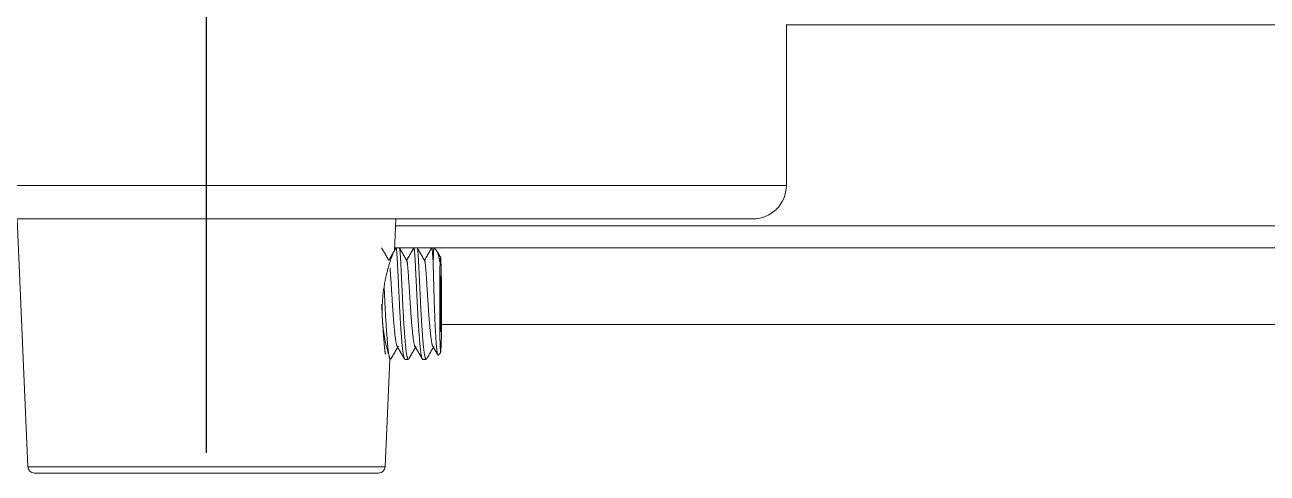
# Model space of a CAD drawing. Header units: millimetres. Extents: x 2433 to 4809, y -10272 to -6912.
# Drawn here: x 3176.6 to 3232.3, y -7208 to -7187.9 of the extents above; entities that cross this region are included whole.
import ezdxf

# ---------------------------------------------------------------- set-up
doc = ezdxf.new("R2010")
doc.units = ezdxf.units.MM
doc.linetypes.add('CENTERX2', pattern=[101.6, 63.5, -12.7, 12.7, -12.7])
doc.layers.add('CENTER', color=1, linetype='CENTERX2')

msp = doc.modelspace()

# ---------------------------------------------------------------- linework, layer by layer
at = {"linetype": 'Continuous', "lineweight": 18, "extrusion": (-1.22465e-16, -1, 0)}
for p, q in [((3428.076, -7187.942), (3210.781, -7187.942)), ((3210.787, -7195.142), (3210.787, -7187.942)), ((3184.787, -7196.642), (3160.287, -7196.642)), ((3176.304, -7196.642), (3176.775, -7207.754)), ((3184.787, -7196.642), (3209.287, -7196.642)), ((3193.21, -7198.069), (3193.271, -7196.642)), ((3193.282, -7197.942), (3193.214, -7197.942)), ((3193.286, -7197.942), (3193.435, -7197.942)), ((3194.08, -7197.942), (3193.434, -7197.942)), ((3194.086, -7197.942), (3194.235, -7197.942)), ((3194.885, -7197.942), (3194.232, -7197.942)), ((3194.886, -7197.942), (3194.986, -7197.942)), ((3427.92, -7197.942), (3194.984, -7197.942)), ((3195.101, -7198.056), (3194.987, -7197.942)), ((3195.272, -7199.192), (3195.258, -7200.442)), ((3195.299, -7199.192), (3195.272, -7199.192)), ((3195.313, -7200.442), (3195.299, -7199.192)), ((3195.258, -7200.442), (3195.313, -7200.442)), ((3195.258, -7200.442), (3195.272, -7201.692)), ((3195.299, -7201.692), (3195.313, -7200.442)), ((3195.272, -7201.692), (3195.299, -7201.692)), ((3192.8, -7207.754), (3193.004, -7202.942)), ((3193.686, -7202.942), (3193.835, -7202.942)), ((3194.486, -7202.942), (3194.635, -7202.942)), ((3195.181, -7202.746), (3195.286, -7202.641)), ((3177.075, -7208.042), (3184.641, -7208.042)), ((3192.5, -7208.042), (3184.641, -7208.042))]:
    msp.add_line(p, q, dxfattribs=at)
at = {"linetype": 'Continuous', "lineweight": 13, "extrusion": (-1.22465e-16, -1, 0)}
for p, q in [((3184.787, -7195.142), (3158.787, -7195.142)), ((3184.787, -7195.142), (3210.787, -7195.142)), ((3427.92, -7196.959), (3193.252, -7196.959)), ((3195.102, -7198.058), (3194.986, -7197.942)), ((3438.313, -7201.38), (3195.317, -7201.38)), ((3195.286, -7202.642), (3195.176, -7202.751)), ((3184.635, -7207.754), (3176.775, -7207.754)), ((3184.635, -7207.754), (3192.8, -7207.754))]:
    msp.add_line(p, q, dxfattribs=at)
at = {"linetype": 'Continuous', "lineweight": 18}
for centre, radius, start, end in [((3209.287, -7195.142), 1.5, 270, 0), ((3177.075, -7207.742), 0.3, 182.4263, 270), ((3192.5, -7207.742), 0.3, 270, 357.5737)]:
    msp.add_arc(centre, radius, start, end, dxfattribs=at)
for centre, major_axis, start_param, end_param in [((3194.986, -7200.442), (0, 2.5), 0, 0.785398), ((3195.286, -7200.442), (0, 2.2), 0.60484, 3.141593), ((3195.286, -7200.442), (0, 2.2), 3.141593, 4.500582)]:
    msp.add_ellipse(centre, major_axis=major_axis, ratio=0.018987, start_param=start_param, end_param=end_param, dxfattribs=at)
for points in [[(3192.968, -7198.512), (3192.804, -7198.229), (3192.64, -7197.946)], [(3193.282, -7197.944), (3193.122, -7198.221), (3192.96, -7198.499)], [(3193.767, -7198.511), (3193.603, -7198.228), (3193.44, -7197.946)], [(3194.081, -7197.946), (3193.921, -7198.222), (3193.76, -7198.499)], [(3194.566, -7198.509), (3194.402, -7198.226), (3194.238, -7197.944)], [(3194.882, -7197.945), (3194.721, -7198.222), (3194.56, -7198.499)], [(3195.283, -7198.367), (3195.207, -7198.236), (3195.131, -7198.104)], [(3193.057, -7202.921), (3193.209, -7202.66), (3193.36, -7202.398)], [(3193.338, -7202.361), (3193.503, -7202.643), (3193.667, -7202.926)], [(3193.854, -7202.926), (3194.007, -7202.662), (3194.16, -7202.398)], [(3194.136, -7202.357), (3194.3, -7202.638), (3194.464, -7202.921)], [(3194.655, -7202.925), (3194.807, -7202.662), (3194.96, -7202.398)], [(3194.937, -7202.358), (3195.041, -7202.537), (3195.145, -7202.716)]]:
    msp.add_open_spline(points, degree=2, dxfattribs=at)
for points, knots in [([(3193.05, -7198.465), (3193.065, -7198.422), (3193.092, -7198.343), (3193.116, -7198.278), (3193.139, -7198.22), (3193.149, -7198.194), (3193.163, -7198.16), (3193.167, -7198.15), (3193.175, -7198.131), (3193.179, -7198.122), (3193.195, -7198.085), (3193.204, -7198.07), (3193.208, -7198.067)], [0, 0, 0, 0, 0.169634, 0.339268, 0.339268, 0.508902, 0.508902, 0.593719, 0.593719, 0.678536, 0.678536, 1, 1, 1, 1]), ([(3195.262, -7198.632), (3195.247, -7198.553), (3195.233, -7198.481), (3195.212, -7198.385), (3195.205, -7198.355), (3195.192, -7198.298), (3195.185, -7198.271), (3195.164, -7198.198), (3195.151, -7198.158), (3195.133, -7198.111), (3195.126, -7198.097), (3195.117, -7198.08), (3195.114, -7198.075), (3195.108, -7198.066), (3195.105, -7198.062), (3195.102, -7198.058)], [0, 0, 0, 0, 0.25, 0.25, 0.375, 0.375, 0.5, 0.5, 0.75, 0.75, 0.875, 0.875, 0.9375, 0.9375, 1, 1, 1, 1]), ([(3192.994, -7202.831), (3192.994, -7202.83), (3192.991, -7202.824), (3192.989, -7202.817), (3192.98, -7202.796), (3192.974, -7202.778), (3192.96, -7202.736), (3192.952, -7202.711), (3192.939, -7202.668), (3192.934, -7202.653), (3192.925, -7202.621), (3192.92, -7202.604), (3192.904, -7202.551), (3192.883, -7202.474), (3192.861, -7202.384), (3192.838, -7202.288), (3192.826, -7202.237), (3192.809, -7202.156), (3192.803, -7202.128), (3192.791, -7202.07), (3192.774, -7201.983), (3192.747, -7201.828), (3192.728, -7201.694), (3192.715, -7201.59), (3192.71, -7201.555), (3192.704, -7201.501), (3192.702, -7201.483), (3192.698, -7201.446), (3192.697, -7201.428), (3192.688, -7201.336), (3192.682, -7201.261), (3192.672, -7201.108), (3192.668, -7201.031), (3192.664, -7200.874), (3192.663, -7200.794), (3192.664, -7200.693), (3192.664, -7200.672), (3192.665, -7200.632), (3192.666, -7200.571), (3192.668, -7200.51), (3192.673, -7200.389), (3192.678, -7200.309), (3192.691, -7200.149), (3192.698, -7200.069), (3192.712, -7199.951), (3192.717, -7199.911), (3192.727, -7199.833), (3192.743, -7199.717), (3192.761, -7199.605), (3192.788, -7199.46), (3192.802, -7199.388), (3192.824, -7199.284), (3192.831, -7199.249), (3192.847, -7199.182), (3192.87, -7199.083), (3192.909, -7198.927), (3192.941, -7198.813), (3192.965, -7198.731), (3192.973, -7198.705), (3192.989, -7198.652), (3192.997, -7198.627), (3193.02, -7198.554), (3193.035, -7198.508), (3193.05, -7198.465)], [0, 0, 0, 0, 0.003315, 0.023656, 0.023656, 0.064337, 0.064337, 0.105018, 0.105018, 0.125358, 0.125358, 0.145699, 0.145699, 0.18638, 0.227061, 0.227061, 0.267742, 0.267742, 0.288082, 0.288082, 0.308423, 0.349104, 0.389785, 0.389785, 0.410125, 0.410125, 0.420296, 0.420296, 0.430466, 0.430466, 0.471147, 0.471147, 0.511828, 0.511828, 0.552509, 0.552509, 0.562679, 0.562679, 0.572849, 0.59319, 0.59319, 0.633871, 0.633871, 0.674552, 0.674552, 0.694892, 0.694892, 0.715233, 0.755914, 0.755914, 0.796595, 0.796595, 0.816935, 0.816935, 0.837276, 0.877957, 0.918638, 0.918638, 0.938978, 0.938978, 0.959319, 0.959319, 1, 1, 1, 1]), ([(3195.306, -7198.821), (3195.304, -7198.755), (3195.303, -7198.696), (3195.299, -7198.591), (3195.298, -7198.546), (3195.295, -7198.498), (3195.295, -7198.489), (3195.294, -7198.471), (3195.293, -7198.447), (3195.29, -7198.413), (3195.288, -7198.394), (3195.286, -7198.379), (3195.285, -7198.374), (3195.284, -7198.368), (3195.283, -7198.367), (3195.282, -7198.365), (3195.282, -7198.365), (3195.28, -7198.365), (3195.28, -7198.367), (3195.277, -7198.378), (3195.275, -7198.393), (3195.272, -7198.426), (3195.271, -7198.438), (3195.269, -7198.468), (3195.268, -7198.484), (3195.265, -7198.539), (3195.264, -7198.582), (3195.262, -7198.632)], [0, 0, 0, 0, 0.125, 0.125, 0.25, 0.25, 0.28125, 0.28125, 0.3125, 0.375, 0.4375, 0.4375, 0.5, 0.5, 0.53125, 0.53125, 0.5625, 0.5625, 0.625, 0.625, 0.75, 0.75, 0.8125, 0.8125, 0.875, 0.875, 1, 1, 1, 1]), ([(3194.952, -7198.674), (3194.954, -7198.761), (3194.956, -7198.852), (3194.96, -7198.998), (3194.962, -7199.047), (3194.964, -7199.123), (3194.964, -7199.149), (3194.966, -7199.201), (3194.966, -7199.227), (3194.97, -7199.36), (3194.973, -7199.469), (3194.98, -7199.692), (3194.983, -7199.806), (3194.987, -7199.952), (3194.988, -7199.981), (3194.99, -7200.04), (3194.991, -7200.07), (3194.994, -7200.158), (3194.996, -7200.217), (3195.001, -7200.394), (3195.005, -7200.511), (3195.011, -7200.687), (3195.013, -7200.745), (3195.016, -7200.833), (3195.017, -7200.862), (3195.02, -7200.92), (3195.021, -7200.949), (3195.027, -7201.092), (3195.031, -7201.204), (3195.041, -7201.42), (3195.046, -7201.525), (3195.057, -7201.728), (3195.062, -7201.823), (3195.07, -7201.958), (3195.073, -7202.002), (3195.078, -7202.086), (3195.081, -7202.127), (3195.085, -7202.186), (3195.086, -7202.205), (3195.089, -7202.243), (3195.091, -7202.261), (3195.095, -7202.315), (3195.098, -7202.349), (3195.107, -7202.444), (3195.113, -7202.5), (3195.122, -7202.573), (3195.125, -7202.595), (3195.13, -7202.625), (3195.132, -7202.635), (3195.135, -7202.652), (3195.136, -7202.661), (3195.144, -7202.7), (3195.151, -7202.723), (3195.163, -7202.75), (3195.169, -7202.755), (3195.176, -7202.751)], [0, 0, 0, 0, 0.0625, 0.0625, 0.09375, 0.09375, 0.109375, 0.109375, 0.125, 0.125, 0.1875, 0.1875, 0.25, 0.25, 0.265625, 0.265625, 0.28125, 0.28125, 0.3125, 0.3125, 0.375, 0.375, 0.40625, 0.40625, 0.421875, 0.421875, 0.4375, 0.4375, 0.5, 0.5, 0.5625, 0.5625, 0.625, 0.625, 0.65625, 0.65625, 0.6875, 0.6875, 0.703125, 0.703125, 0.71875, 0.71875, 0.75, 0.75, 0.8125, 0.8125, 0.84375, 0.84375, 0.859375, 0.859375, 0.875, 0.875, 0.9375, 0.9375, 1, 1, 1, 1]), ([(3195.326, -7200.904), (3195.327, -7200.8), (3195.327, -7200.696), (3195.327, -7200.54), (3195.327, -7200.488), (3195.326, -7200.385), (3195.326, -7200.333), (3195.326, -7200.23), (3195.326, -7200.179), (3195.325, -7200.078), (3195.325, -7200.028), (3195.324, -7199.88), (3195.323, -7199.785), (3195.322, -7199.647), (3195.321, -7199.601), (3195.321, -7199.534), (3195.32, -7199.512), (3195.32, -7199.469), (3195.319, -7199.448), (3195.318, -7199.342), (3195.317, -7199.263), (3195.315, -7199.153), (3195.314, -7199.117), (3195.313, -7199.066), (3195.312, -7199.05), (3195.312, -7199.017), (3195.311, -7199.001), (3195.309, -7198.923), (3195.308, -7198.868), (3195.306, -7198.821)], [0, 0, 0, 0, 0.125, 0.125, 0.1875, 0.1875, 0.25, 0.25, 0.3125, 0.3125, 0.375, 0.375, 0.5, 0.5, 0.5625, 0.5625, 0.59375, 0.59375, 0.625, 0.625, 0.75, 0.75, 0.8125, 0.8125, 0.84375, 0.84375, 0.875, 0.875, 1, 1, 1, 1])]:
    msp.add_open_spline(points, degree=3, knots=knots, dxfattribs=at)
for points, weights, knots in [([(3193.286, -7197.942), (3193.316, -7197.942), (3193.352, -7198.674), (3193.388, -7199.406), (3193.438, -7200.442), (3193.488, -7201.477), (3193.552, -7202.209), (3193.616, -7202.942), (3193.686, -7202.942)], [1, 0.923879532511, 1, 0.923879532511, 1, 0.923879532511, 1, 0.923879532511, 1], [0, 0, 0, 0.25, 0.25, 0.5, 0.5, 0.75, 0.75, 1, 1, 1]), ([(3193.835, -7202.942), (3193.767, -7202.942), (3193.704, -7202.233), (3193.64, -7201.51), (3193.589, -7200.475), (3193.539, -7199.439), (3193.503, -7198.697), (3193.467, -7197.955), (3193.436, -7197.942), (3193.436, -7197.942), (3193.435, -7197.942)], [0.997418642263, 0.925192870961, 1, 0.923879532511, 1, 0.923879532511, 1, 0.923879532511, 1, 0.99868666155, 0.997418642262], [0, 0, 0, 0.245687, 0.245687, 0.495687, 0.495687, 0.745687, 0.745687, 0.995687, 0.995687, 1, 1, 1]), ([(3194.086, -7197.942), (3194.116, -7197.942), (3194.152, -7198.674), (3194.188, -7199.406), (3194.238, -7200.442), (3194.288, -7201.477), (3194.352, -7202.209), (3194.416, -7202.942), (3194.486, -7202.942)], [1, 0.923879532511, 1, 0.923879532511, 1, 0.923879532511, 1, 0.923879532511, 1], [0, 0, 0, 0.25, 0.25, 0.5, 0.5, 0.75, 0.75, 1, 1, 1]), ([(3194.635, -7202.942), (3194.566, -7202.942), (3194.504, -7202.233), (3194.439, -7201.51), (3194.389, -7200.475), (3194.339, -7199.439), (3194.303, -7198.697), (3194.266, -7197.955), (3194.236, -7197.942), (3194.236, -7197.942), (3194.235, -7197.942)], [0.997418642263, 0.925192870961, 1, 0.923879532511, 1, 0.923879532511, 1, 0.923879532511, 1, 0.99868666155, 0.997418642262], [0, 0, 0, 0.245687, 0.245687, 0.495687, 0.495687, 0.745687, 0.745687, 0.995687, 0.995687, 1, 1, 1]), ([(3193.755, -7198.508), (3193.758, -7198.504), (3193.761, -7198.504), (3193.796, -7198.511), (3193.835, -7199.084), (3193.874, -7199.656), (3193.924, -7200.458), (3193.975, -7201.26), (3194.035, -7201.823), (3194.096, -7202.385), (3194.162, -7202.379), (3194.169, -7202.378), (3194.176, -7202.369)], [0.987296183786, 0.993005361021, 1, 0.923879532511, 1, 0.923879532511, 1, 0.923879532511, 1, 0.923879532511, 1, 0.990914202175, 0.98399738005], [0, 0, 0, 0.02182, 0.02182, 0.259279, 0.259279, 0.496738, 0.496738, 0.734197, 0.734197, 0.971657, 0.971657, 1, 1, 1]), ([(3194.552, -7198.513), (3194.556, -7198.504), (3194.561, -7198.504), (3194.596, -7198.511), (3194.635, -7199.084), (3194.674, -7199.656), (3194.724, -7200.458), (3194.774, -7201.26), (3194.835, -7201.823), (3194.896, -7202.385), (3194.961, -7202.379), (3194.973, -7202.377), (3194.984, -7202.357)], [0.982081453093, 0.989627259985, 1, 0.923879532511, 1, 0.923879532511, 1, 0.923879532511, 1, 0.923879532511, 1, 0.986014057602, 0.977167510461], [0, 0, 0, 0.031543, 0.031543, 0.263025, 0.263025, 0.494506, 0.494506, 0.725988, 0.725988, 0.957469, 0.957469, 1, 1, 1]), ([(3193.017, -7198.851), (3193.026, -7198.954), (3193.035, -7199.084), (3193.074, -7199.656), (3193.125, -7200.458), (3193.175, -7201.26), (3193.236, -7201.823), (3193.296, -7202.385), (3193.362, -7202.379), (3193.373, -7202.377), (3193.385, -7202.355)], [0.97220529031, 0.981706107471, 1, 0.923879532511, 1, 0.923879532511, 1, 0.923879532511, 1, 0.98553841189, 0.976571733035], [0, 0, 0, 0.07006, 0.07006, 0.361579, 0.361579, 0.653098, 0.653098, 0.944616, 0.944616, 1, 1, 1]), ([(3193.035, -7202.942), (3192.967, -7202.942), (3192.904, -7202.233), (3192.84, -7201.51), (3192.79, -7200.475), (3192.769, -7200.052), (3192.75, -7199.651)], [0.997418642261, 0.925192870962, 1, 0.923879532511, 1, 0.967463012399, 0.962741291758], [0, 0, 0, 0.407747, 0.407747, 0.822652, 0.822652, 1, 1, 1]), ([(3192.641, -7200.483), (3192.69, -7201.494), (3192.752, -7202.209), (3192.78, -7202.522), (3192.81, -7202.708)], [0.996797190136, 0.9255161242, 1, 0.966040712636, 0.962381638508], [0, 0, 0, 0.686847, 0.686847, 1, 1, 1])]:
    msp.add_rational_spline(points, weights, degree=2, knots=knots, dxfattribs=at)
msp.add_rational_spline([(3194.886, -7197.942), (3194.916, -7197.942), (3194.952, -7198.674)], [1, 0.923879532511, 1], degree=2, dxfattribs=at)
at = {"layer": 'CENTER'}
msp.add_line((3184.787, -7715.135), (3184.787, -7172.942), dxfattribs=at)

doc.saveas('drawing.dxf')
